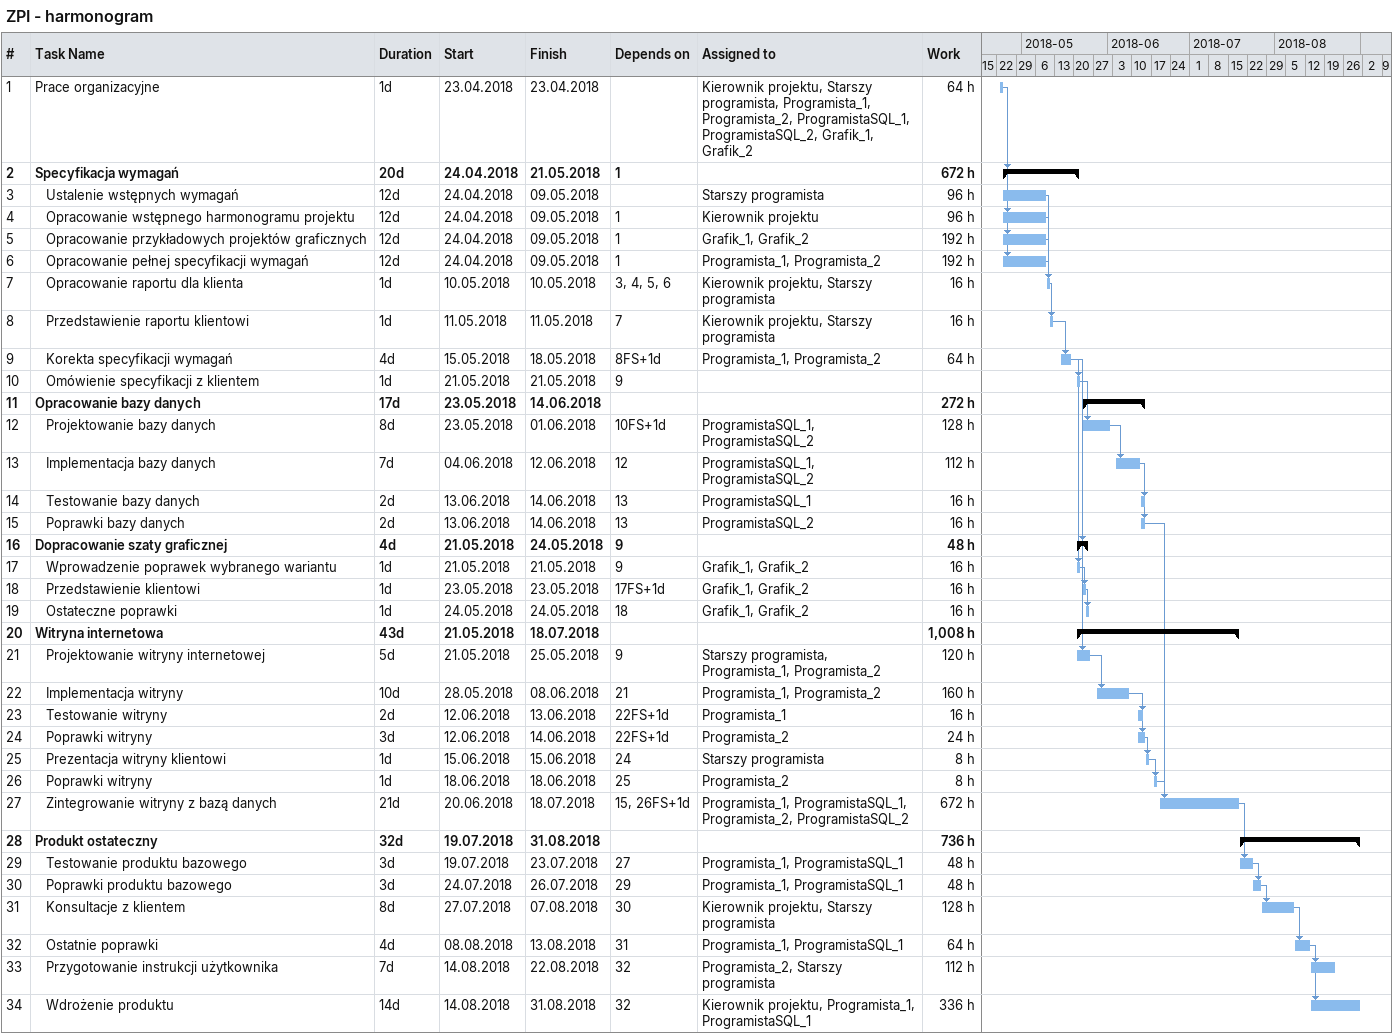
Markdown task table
ZPI - harmonogram

| ID | Level | Task | Duration | Start | Finish | Predecessors | Resources | Work (h) |
|---|---|---|---|---|---|---|---|---|
| 1 | 1 | Prace organizacyjne | 1d | 2018-04-23 | 2018-04-23 |  | Kierownik projektu, Starszy programista, Programista_1, Programista_2, ProgramistaSQL_1, ProgramistaSQL_2, Grafik_1, Grafik_2 | 64 |
| 2 | 1 | **Specyfikacja wymagań** | 20d | 2018-04-24 | 2018-05-21 | 1 |  | 672 |
| 3 | 2 | Ustalenie wstępnych wymagań | 12d | 2018-04-24 | 2018-05-09 |  | Starszy programista | 96 |
| 4 | 2 | Opracowanie wstępnego harmonogramu projektu | 12d | 2018-04-24 | 2018-05-09 | 1 | Kierownik projektu | 96 |
| 5 | 2 | Opracowanie przykładowych projektów graficznych | 12d | 2018-04-24 | 2018-05-09 | 1 | Grafik_1, Grafik_2 | 192 |
| 6 | 2 | Opracowanie pełnej specyfikacji wymagań | 12d | 2018-04-24 | 2018-05-09 | 1 | Programista_1, Programista_2 | 192 |
| 7 | 2 | Opracowanie raportu dla klienta | 1d | 2018-05-10 | 2018-05-10 | 3, 4, 5, 6 | Kierownik projektu, Starszy programista | 16 |
| 8 | 2 | Przedstawienie raportu klientowi | 1d | 2018-05-11 | 2018-05-11 | 7 | Kierownik projektu, Starszy programista | 16 |
| 9 | 2 | Korekta specyfikacji wymagań | 4d | 2018-05-15 | 2018-05-18 | 8FS+1d | Programista_1, Programista_2 | 64 |
| 10 | 2 | Omówienie specyfikacji z klientem | 1d | 2018-05-21 | 2018-05-21 | 9 |  |  |
| 11 | 1 | **Opracowanie bazy danych** | 17d | 2018-05-23 | 2018-06-14 |  |  | 272 |
| 12 | 2 | Projektowanie bazy danych | 8d | 2018-05-23 | 2018-06-01 | 10FS+1d | ProgramistaSQL_1, ProgramistaSQL_2 | 128 |
| 13 | 2 | Implementacja bazy danych | 7d | 2018-06-04 | 2018-06-12 | 12 | ProgramistaSQL_1, ProgramistaSQL_2 | 112 |
| 14 | 2 | Testowanie bazy danych | 2d | 2018-06-13 | 2018-06-14 | 13 | ProgramistaSQL_1 | 16 |
| 15 | 2 | Poprawki bazy danych | 2d | 2018-06-13 | 2018-06-14 | 13 | ProgramistaSQL_2 | 16 |
| 16 | 1 | **Dopracowanie szaty graficznej** | 4d | 2018-05-21 | 2018-05-24 | 9 |  | 48 |
| 17 | 2 | Wprowadzenie poprawek wybranego wariantu | 1d | 2018-05-21 | 2018-05-21 | 9 | Grafik_1, Grafik_2 | 16 |
| 18 | 2 | Przedstawienie klientowi | 1d | 2018-05-23 | 2018-05-23 | 17FS+1d | Grafik_1, Grafik_2 | 16 |
| 19 | 2 | Ostateczne poprawki | 1d | 2018-05-24 | 2018-05-24 | 18 | Grafik_1, Grafik_2 | 16 |
| 20 | 1 | **Witryna internetowa** | 43d | 2018-05-21 | 2018-07-18 |  |  | 1008 |
| 21 | 2 | Projektowanie witryny internetowej | 5d | 2018-05-21 | 2018-05-25 | 9 | Starszy programista, Programista_1, Programista_2 | 120 |
| 22 | 2 | Implementacja witryny | 10d | 2018-05-28 | 2018-06-08 | 21 | Programista_1, Programista_2 | 160 |
| 23 | 2 | Testowanie witryny | 2d | 2018-06-12 | 2018-06-13 | 22FS+1d | Programista_1 | 16 |
| 24 | 2 | Poprawki witryny | 3d | 2018-06-12 | 2018-06-14 | 22FS+1d | Programista_2 | 24 |
| 25 | 2 | Prezentacja witryny klientowi | 1d | 2018-06-15 | 2018-06-15 | 24 | Starszy programista | 8 |
| 26 | 2 | Poprawki witryny | 1d | 2018-06-18 | 2018-06-18 | 25 | Programista_2 | 8 |
| 27 | 2 | Zintegrowanie witryny z bazą danych | 21d | 2018-06-20 | 2018-07-18 | 15, 26FS+1d | Programista_1, ProgramistaSQL_1, Programista_2, ProgramistaSQL_2 | 672 |
| 28 | 1 | **Produkt ostateczny** | 32d | 2018-07-19 | 2018-08-31 |  |  | 736 |
| 29 | 2 | Testowanie produktu bazowego | 3d | 2018-07-19 | 2018-07-23 | 27 | Programista_1, ProgramistaSQL_1 | 48 |
| 30 | 2 | Poprawki produktu bazowego | 3d | 2018-07-24 | 2018-07-26 | 29 | Programista_1, ProgramistaSQL_1 | 48 |
| 31 | 2 | Konsultacje z klientem | 8d | 2018-07-27 | 2018-08-07 | 30 | Kierownik projektu, Starszy programista | 128 |
| 32 | 2 | Ostatnie poprawki | 4d | 2018-08-08 | 2018-08-13 | 31 | Programista_1, ProgramistaSQL_1 | 64 |
| 33 | 2 | Przygotowanie instrukcji użytkownika | 7d | 2018-08-14 | 2018-08-22 | 32 | Programista_2, Starszy programista | 112 |
| 34 | 2 | Wdrożenie produktu | 14d | 2018-08-14 | 2018-08-31 | 32 | Kierownik projektu, Programista_1, ProgramistaSQL_1 | 336 |
